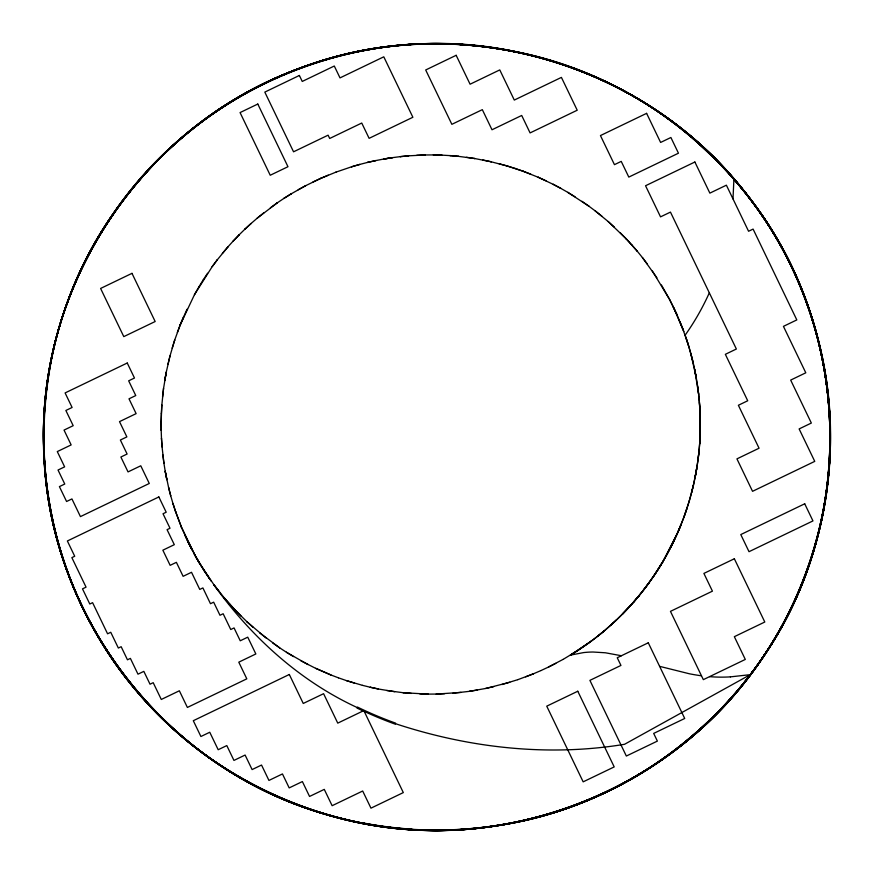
<?xml version="1.0" encoding="UTF-8"?>
<svg xmlns="http://www.w3.org/2000/svg" width="874" height="874" viewBox="0 0 874 874"><rect width="100%" height="100%" fill="white"/><g stroke="black" fill="none" stroke-linecap="round" stroke-linejoin="round"><path stroke-width="1.31" d="M161.133 421.913L161.832 405.088M161.144 421.869L161.351 413.566M700.118 435.427L699.987 410.78M161.351 413.621L161.821 405.175M699.659 443.719L700.282 419.072M699.648 443.828L700.107 435.656M732.991 198.901L733.92 179.083L718.155 161.985L692.678 138.147M161.81 405.317L163.536 388.559M698.927 452.022L699.637 443.916M162.531 397.036L163.525 388.635M697.955 460.27L698.927 452.098L697.933 460.412M163.504 388.777L166.246 372.226L164.738 380.561M697.933 460.445L695.256 476.625M164.771 380.354L166.257 372.182M695.223 476.811L696.698 468.65L693.53 484.742M166.213 372.379L169.982 355.991L167.95 364.261M691.542 492.805L693.486 484.928L689.313 500.813M169.927 356.199L174.691 340.062M172.156 348.191L174.68 340.106M689.258 500.999L684.124 516.61M174.625 340.27L180.383 324.462L177.335 332.437M684.102 516.654L686.789 508.919M681.174 524.345L677.984 532.004L684.069 516.763M180.295 324.68L194.574 294.462M183.507 316.967L180.317 324.636L187.014 309.243M677.94 532.102L681.108 524.52M709.317 292.856L709.142 293.227A250.783 250.783 0 0 1 685.129 335.19A269.695 269.695 0 0 1 570.449 655.107L583.635 652.583A85.903 85.903 0 0 1 593.064 652.026L605.442 652.791L621.403 655.74M674.564 539.564L677.907 532.168L662.863 561.643M670.904 547.015L674.531 539.619M674.51 539.673C661.509 567.171 643.843 592.452 622.452 614.072L633.617 602.066M198.682 287.262L194.454 294.658L212.338 266.428M198.606 287.382L203.019 280.183M654.014 575.616L662.787 561.774M658.559 568.668L662.885 561.611M202.921 280.325L207.564 273.245M653.949 575.715L658.461 568.832M653.905 575.78L644.291 589.076M217.189 259.939L212.207 266.614L217.309 259.786M644.225 589.163L649.142 582.587M774.899 638.239A394.633 394.633 0 0 1 750.449 674.564L742.944 684.145M217.178 259.96L227.863 246.949M639.102 595.609L644.16 589.251M222.335 253.46L227.743 247.08M633.726 601.946L639.069 595.642M633.672 602L638.992 595.74M735.187 693.453L727.135 702.51M227.699 247.134L233.424 240.787M233.249 240.973L239.115 234.866M233.347 240.874L239.159 234.811M622.354 614.171L628.056 608.228M238.995 234.975L245.091 228.999M616.509 619.906L622.31 614.214M244.928 229.163L251.122 223.449L245.048 229.043M610.402 625.533L616.454 619.961L604.12 630.973M251.046 223.525L257.491 217.932M257.327 218.074L277.298 202.834M597.663 636.228L604.043 631.039L597.587 636.283M257.426 217.987L263.937 212.699M591.119 641.221L597.543 636.327M673.362 751.356L678.18 747.674M270.372 207.783L277.233 202.877M591.01 641.308L577.474 650.682M590.944 641.363L570.438 655.096M663.541 758.501L653.512 765.34M277.124 202.954L284.203 198.212M284.017 198.322L291.239 193.799M284.17 198.223L291.206 193.82M577.288 650.813L563.26 659.302M643.297 771.851L632.885 778.046M291.053 193.919L305.692 185.659L298.22 189.724M508.22 823.789C378.606 848.698 238.394 802.321 149.181 705.045C57.061 607.703 21.205 461.603 57.793 332.666C92.305 203.118 197.906 95.911 326.909 59.421C455.288 20.867 601.902 54.505 700.642 145.15A394.742 394.731 -39.1 0 1 742.408 189.188A390.645 390.634 -35.5 0 1 757.124 208.504C856.367 343.307 853.854 541.345 751.192 673.57C654.845 805.282 472.113 863.446 317.36 811.662C157.145 763.089 40.608 602.918 43.711 435.525C42.061 272.349 153.638 116.384 308.609 65.244C466.006 8.27 655.227 66.817 752.929 202.746C851.931 332.481 855.908 524.214 762.379 657.936C670.391 797.809 483.748 864.157 324.123 813.749C167.174 769.076 49.228 617.885 44.104 454.786C34.064 287.677 143.86 122.797 301.912 67.626C454.393 9.461 639.397 60 741.119 187.615C849.167 315.47 859.896 513.246 766.301 652.037C678.978 789.888 500.551 860.136 342.684 818.818C179.574 781.072 52.571 629.029 44.487 461.8C31.945 299.105 132.848 136.038 284.039 74.661C437.306 7.287 630.023 53.074 736.596 182.185C844.022 305.015 860.803 496.061 776.396 635.726A394.491 394.469 41.5 0 1 750.449 674.564L624.539 744.298C548.042 756.939 468.748 747.904 395.419 723.672M563.074 659.4L548.555 667.015M305.507 185.758L320.627 178.416L312.914 182.021M548.49 667.048L555.788 663.366M541.028 670.533L548.359 667.113M320.441 178.504L335.987 172.112M320.452 178.493L328.253 175.15M533.391 673.81L540.831 670.62M525.645 676.858L533.238 673.876M533.206 673.898L517.834 679.666M572.47 806.232L578.162 804.091M335.845 172.167L351.709 166.759M517.659 679.721L501.971 684.539M549.451 813.88L555.241 812.099M351.479 166.825L359.553 164.476M351.556 166.803L359.684 164.443M509.771 682.277L485.835 688.428M359.454 164.509L367.746 162.367M502.255 824.848C638.708 803.119 758.949 703.614 805.806 573.617C854.947 444.484 828.552 290.649 739.186 185.277C651.687 78.321 505.15 24.581 369.243 49.578C232.932 72.192 113.347 172.462 67.331 302.743C19.02 432.204 46.398 585.864 136.442 690.668C224.64 797.055 371.537 849.856 507.281 823.964C643.439 800.475 762.368 699.419 807.543 568.843C855.001 439.076 826.629 285.601 735.908 181.377L735.766 181.213M526.028 820.085L531.916 818.665M367.495 162.433L375.656 160.597M367.583 162.411L375.853 160.554M485.726 688.461L493.766 686.647M375.602 160.608L384.003 158.992M485.66 688.472L469.491 691.323M383.752 159.035L392.011 157.702M469.404 691.334L477.499 690.034M750.449 674.553L749.859 674.652M748.395 674.87L730.402 676.869M391.956 157.713L400.423 156.621M469.294 691.356L452.972 693.202M400.194 156.643L408.54 155.823M400.325 156.632L408.682 155.812M461.057 692.416L436.399 694.065M408.464 155.834L425.256 154.971M416.745 155.277L425.157 154.971M436.279 694.065L444.505 693.77M425.048 154.971L433.57 154.927M428.096 694.109L436.202 694.065M433.351 154.927L441.774 155.135M419.793 693.901L428.02 694.109M433.504 154.927L441.883 155.146M427.91 694.109L403.209 692.711M441.654 155.135L450.176 155.616M709.546 676.651L712.594 676.869A144.592 144.592 0 0 0 730.402 676.869M449.946 155.594L458.358 156.326M450.088 155.605L458.446 156.337M403.089 692.7L411.304 693.421M458.238 156.315L474.91 158.555M403.023 692.7L386.745 690.515M466.476 157.287L474.844 158.544M394.775 691.716L378.606 689.04M474.691 158.522L491.199 161.777M482.852 159.997L491.144 161.766M370.489 687.303L378.475 689.007L370.281 687.259M490.969 161.734L507.259 166.005M362.426 685.325L370.336 687.27M339.757 818.086L345.645 819.539M499.032 163.711L507.226 165.994M362.273 685.282L346.508 680.638L354.265 683.053M659.619 666.349L689.433 673.788A195.831 195.831 0 0 0 701.472 675.788M515.19 168.485L507.051 165.94L523.002 171.195L515.103 168.453M338.642 677.907L346.301 680.562M530.769 174.155L522.827 171.129L538.428 177.356M330.885 674.957L338.457 677.842M538.231 177.269L553.406 184.436M538.275 177.291L545.988 180.787M315.492 668.26L300.864 660.788M357.237 707.569C299.148 680.704 250.838 636.48 213.824 584.739L219.057 591.501M553.253 184.359L560.605 188.26M553.286 184.381L560.758 188.336M308.041 664.59L286.574 652.354M560.584 188.249L567.98 192.455M575.059 196.803L567.816 192.367L588.715 206.046M286.486 652.299L293.5 656.582M279.582 647.765L286.399 652.244M272.797 643.024L279.636 647.809M581.92 201.293L588.814 206.122M279.462 647.689L259.654 632.885M665.201 116.668L674.575 123.551M588.617 205.98L595.467 211.093M595.281 210.951L608.249 221.603L626.232 238.875L620.3 232.812M595.391 211.027L601.924 216.239M266.013 637.954L247.156 621.971M608.118 221.483L614.346 227.098M247.003 621.829L253.198 627.423M247.036 621.851L235.27 610.216M235.204 610.15L241.038 616.104M626.112 238.744L637.299 251.253M626.21 238.831L631.858 244.982M224.17 597.783L235.325 610.271L229.611 604.065M735.908 181.377C636.72 62.535 464.105 13.481 317.24 62.371C173.26 106.65 62.775 240.394 46.508 390.143C26.209 543.606 107.01 703.865 242.459 778.81C372.521 854.772 545.747 845.486 666.96 756.065C793.625 667.07 856.837 499.087 820.249 348.66C788.064 201.523 663.934 80.353 516.053 51.73C364.786 18.78 198.365 86.045 112.462 214.84C26.002 338.162 20.91 511.541 99.986 639.724C178.176 773.326 340.336 850.238 493.264 826.247C642.576 806.374 773.621 692.689 814.404 547.692C859.743 399.691 806.527 228.3 685.325 132.007C569.586 35.605 397.189 16.147 262.877 84.352C123.267 151.202 33.201 306.435 44.421 460.817C51.872 611.265 154.294 751.279 295.423 803.927C435.339 859.71 605.267 824.794 711.829 718.341C820.762 614.291 859.645 445.205 807.139 304.01M631.782 244.895L637.168 251.1M224.159 597.761L229.643 604.109M637.266 251.209L642.423 257.568M224.301 597.936L213.89 584.717M642.456 257.612L647.47 264.167M642.488 257.644L656.92 277.801M184.643 534.648L188.238 542.361L181.366 527L195.831 556.847A263.03 263.019 -33 0 0 200.015 564.003L213.988 584.859M209.028 577.954L211.399 581.363M209.159 578.118L204.44 571.072L209.083 578.009M652.397 271.06L669.484 299.269M200.026 564.036L204.538 571.225L195.842 556.869L200.048 564.069A263.03 263.019 -34.2 0 1 193.82 553.209M661.421 284.979L669.506 299.323M195.962 557.066L188.15 542.164L191.985 549.779M673.22 306.687L669.56 299.432L676.749 314.247L673.22 306.687L683.796 331.541M188.172 542.197L191.909 549.615M676.815 314.367L683.086 329.607L680.103 322.036M683.14 329.771L688.428 345.274M173.019 503.708L175.587 511.629M685.937 337.582L688.461 345.383M172.965 503.511L175.587 511.629M688.494 345.481L692.82 361.29M170.648 495.547L173.019 503.741M168.627 487.692L170.703 495.776L168.584 487.506M690.81 353.467L696.217 377.579M168.638 487.747L165.208 471.25M166.825 479.64L165.23 471.392L166.814 479.586M696.239 377.677L694.677 369.538L698.61 393.999M163.897 463.045L165.252 471.49M697.561 385.893L698.621 394.163M162.837 454.808L163.908 463.187L162.029 446.548M698.632 394.229L699.976 410.529M161.482 438.409L162.051 446.778M699.44 402.488L699.987 410.693M161.482 438.267L162.04 446.69M161.187 429.964L161.482 438.497M161.187 430.205L161.144 421.76L161.187 430.052M357.477 707.088A403.58 397.408 6.7 0 0 368.73 712.332A380.452 378.071 -4.3 0 0 395.616 723.148M395.245 724.153A380.452 379.108 -14.5 0 1 364.534 711.534M364.502 711.6A403.58 398.489 4.7 0 1 356.996 708.049M736.542 182.229A393.213 393.213 0 0 1 774.921 638.249M411.567 829.142A386.625 379.917 10.8 0 1 363.497 823.024M466.115 829.229A392.328 391.716 -30 0 1 447.925 830.158M718.679 711.207A391.028 388.318 -62.5 0 1 682.823 743.785M299.378 75.47L264.811 92.109L293.555 151.803L328.111 135.175L329.695 138.474L361.749 123.037L369.112 138.332L412.878 117.269L383.784 56.821L340.008 77.895L334.294 66.02L302.251 81.446L299.378 75.47M257.797 104.039L240.066 112.582L270.23 175.248L287.972 166.715L257.797 104.039M456.162 55.302L425.693 69.975L451.858 124.326L482.328 109.654L492.007 129.767L521.702 115.466L530.092 132.914L577.222 110.222L561.414 77.393L514.294 100.073L499.775 69.909L470.081 84.21L456.162 55.302M131.985 273.344L100.597 288.453L123.791 336.621L155.168 321.523L131.985 273.344M127.254 363.016L65.102 392.929L72.105 407.47L65.867 410.474L73.187 425.682L64.031 430.095L71.155 444.91L57.291 451.585L64.632 466.858L58.023 470.037L64.763 484.032L59.41 486.61L66.577 501.501L71.93 498.923L80.441 516.61L149.279 483.475L140.769 465.787L128.041 471.905L120.874 457.026L127.112 454.021L120.372 440.026L126.861 436.902L119.509 421.629L136.125 413.631L129.002 398.817L135.765 395.561L128.664 380.824L134.476 378.027L127.254 363.016M646.607 113.347L600.449 135.568L614.455 164.662L621.239 161.384L628.799 177.094L678.453 153.201L670.893 137.491L660.613 142.44L646.607 113.347M694.874 162.007L645.547 185.747L660.536 216.872L670.456 212.098L736.367 349.021L725.354 354.32L747.718 400.773L738.377 405.263L759.058 448.22L736.935 458.872L752.547 491.319L814.754 461.374L799.131 428.926L811.345 423.049L790.675 380.092L805.795 372.805L783.443 326.363L796.815 319.917L753.093 229.086L748.57 231.26L726.381 185.179L709.863 193.132L694.874 162.007M158.85 496.945L67.364 540.984L74.716 556.257L71.854 557.634L86.056 587.153L82.495 588.868L89.793 604.01L92.589 602.667L107.578 633.803L110.758 632.273L118.351 648.049L121.158 646.705L127.462 659.804L130.39 658.395L137.983 674.182L143.839 671.363L150.022 684.211L153.201 682.681L161.297 699.473L179.356 690.777L187.386 707.448L246.807 678.847L238.788 662.175L255.842 653.96L247.746 637.168L240.241 640.784L234.057 627.925L230.747 629.52L223.154 613.745L219.975 615.274L213.66 602.175L210.481 603.705L202.888 587.918L199.764 589.426L191.515 572.284L183.114 576.327L176.384 562.332L170.146 565.336L162.859 550.194L174.308 544.677L167.076 529.666L170.004 528.257L163.023 513.748L166.202 512.219L158.85 496.945M289.316 674.488L193.296 720.711L200.911 736.509L209.76 732.248L218.183 749.728L226.803 745.577L233.948 760.424L245.113 755.049L252.105 769.579L261.534 765.045L268.941 780.438L282.455 773.938L289.185 787.911L302.382 781.564L309.549 796.454L324.276 789.375L332.131 805.708L362.688 791.003L370.958 808.166L403.318 792.587L363.835 710.584L337.757 723.137L323.588 693.683L303.256 703.461L289.316 674.488M804.714 503.795L740.781 534.571L749.018 551.691L812.951 520.915L804.714 503.795M734.346 558.759L703.898 573.41L712.43 591.152L670.456 611.363L703.33 679.644L745.304 659.433L734.346 636.676L764.794 622.015L734.346 558.759M648.279 642.794L617.241 657.74L620.944 665.431L589.906 680.365L626.341 756.043L657.379 741.097L653.676 733.417L684.713 718.472L648.279 642.794M577.78 691.236L546.742 706.17L583.166 781.848L614.204 766.913L577.78 691.236M392.175 157.681L383.828 159.024L392.197 157.681M330.765 674.903L315.656 668.326L330.7 674.881M181.442 527.186L175.532 511.454L181.431 527.164M360.11 822.729A393.322 393.311 -19.8 0 0 809.499 310.718A393.322 393.311 -19.8 0 0 141.391 177.564A393.322 393.311 -19.8 0 0 360.11 822.729"/></g></svg>
